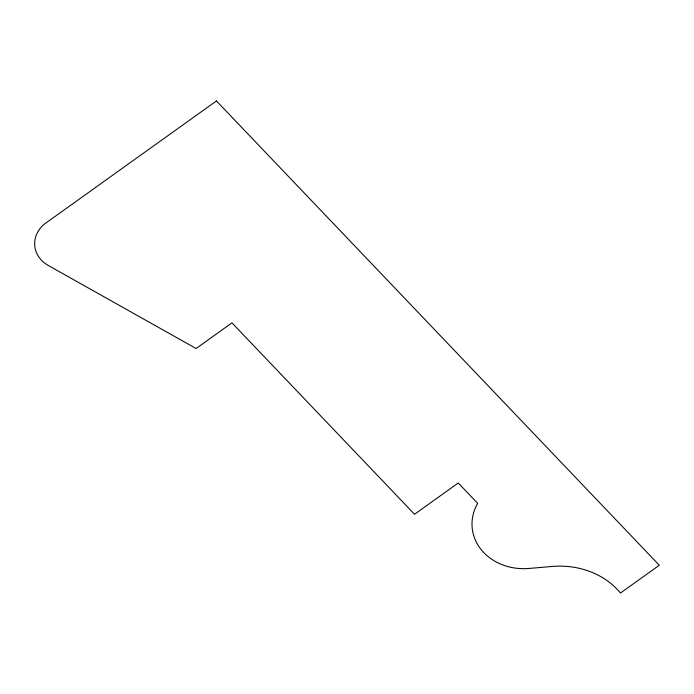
<?xml version="1.0" encoding="UTF-8"?>
<svg xmlns="http://www.w3.org/2000/svg" width="694" height="694" viewBox="0 0 694 694"><rect width="100%" height="100%" fill="white"/><g stroke="black" fill="none" stroke-linecap="round" stroke-linejoin="round"><path stroke-width="1.04" d="M216.441 100.942L43.774 224.535A31.143 26.719 -6 0 0 48.181 265.42L196.098 348.518L231.952 322.857L414.535 514.28L458.248 482.989L477.672 503.358A53.525 45.925 -6 0 0 480.951 549.37A53.525 45.925 -6 0 0 529.097 568.447L552.094 566.46A76.6 65.73 -6 0 1 620.445 593.058L659.3 565.246L216.441 100.942"/></g></svg>
